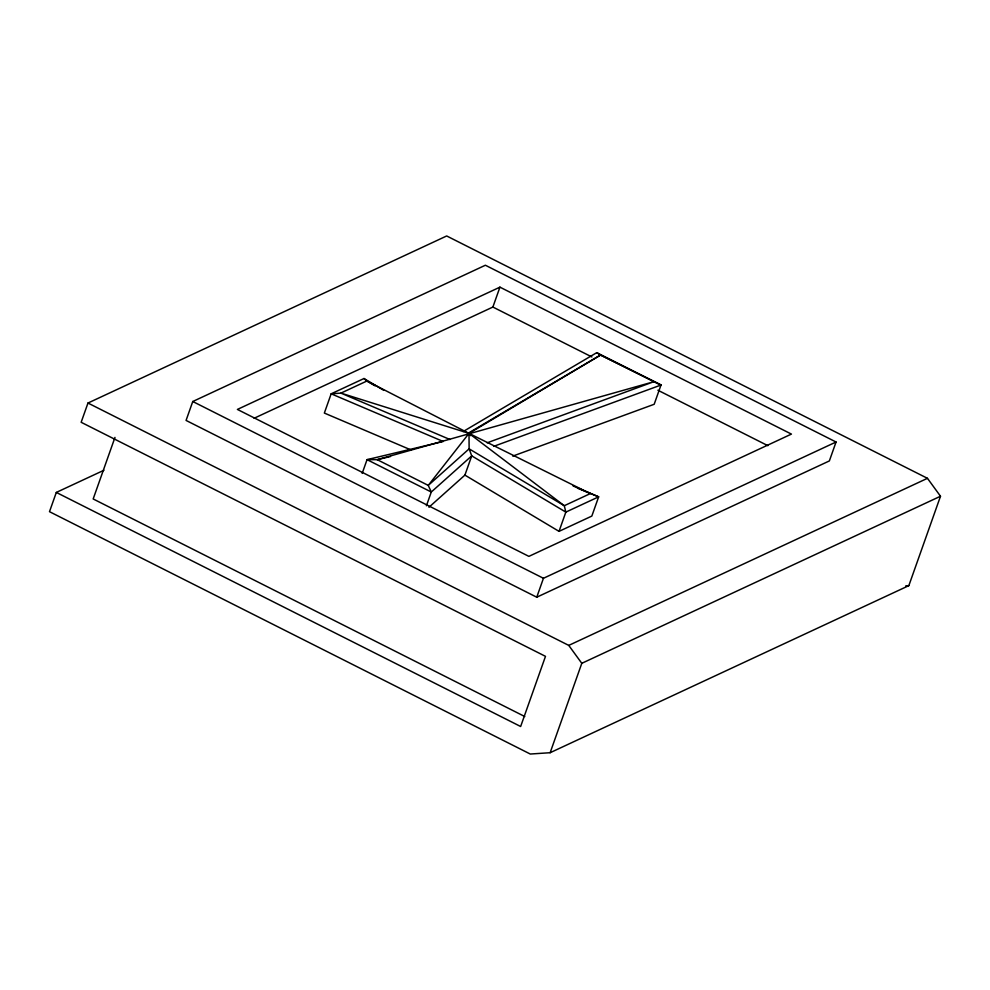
<?xml version="1.0" encoding="UTF-8"?>
<svg xmlns="http://www.w3.org/2000/svg" width="990" height="990" viewBox="0 0 990 990"><rect width="100%" height="100%" fill="white"/><g stroke="black" fill="none" stroke-linecap="round" stroke-linejoin="round"><path stroke-width="1.49" d="M56.319 492.426L49.5 511.682L530.281 754.034L550.143 752.709L908.845 585.635L940.5 496.238L927.457 478.318L446.676 235.967L87.974 403.041L81.155 422.285L545.49 656.345L520.641 726.499L56.319 492.426L103.962 470.238M114.976 437.407L93.171 498.96L524.787 716.537M192.765 401.507L186.071 420.428L536.753 597.205L829.36 460.932L836.055 442.01L485.372 265.233L192.765 401.507L543.448 578.284L836.055 442.01M362.179 473.393L367.043 459.645L443.198 441.49L331.167 393.81L324.349 413.065L410.862 449.881M254.096 418.275L492.884 307.048L499.938 287.149L791.418 434.09L528.895 556.368L237.414 409.427L499.938 287.149M426.418 505.766L431.281 492.018L471.723 455.87L469.124 448.841L469 433.373L600.571 355.039L660.998 385.023L654.18 404.279L512.758 456.118M428.955 507.251L464.904 475.113L471.723 455.87L565.835 512.115L598.653 496.832L573.074 485.942M464.904 475.113L559.028 531.358L565.835 512.115L564.288 505.717L469 433.373L366.919 381.014L363.986 378.526L331.167 393.81L340.931 393.117L366.919 381.014L374.876 385.778M536.753 597.205L543.448 578.284M550.143 752.709L581.798 663.312L940.5 496.238M463.159 431.541L596.76 352.65L660.998 385.023L493.602 446.391M467.812 433.434L600.571 355.039L660.998 385.023M559.028 531.358L591.834 516.075L598.653 496.832L577.541 488.181M87.974 403.041L568.755 645.393L927.457 478.318M487.142 442.815L653.709 381.756L377.215 459.669L367.043 459.645L431.281 492.018L428.249 485.397L377.215 459.669L390.53 456.501M905.788 585.832L908.845 585.635M449.955 439.511L340.931 393.117L469 433.373L590.288 493.614L564.288 505.717L469.124 448.841L428.249 485.397L469 433.373L470.72 435.674M492.884 307.048L591.884 356.957M657.88 390.221L767.869 445.673M363.986 378.526L383.823 390.394M596.76 352.65L600.571 355.039M568.755 645.393L581.798 663.312"/></g></svg>
